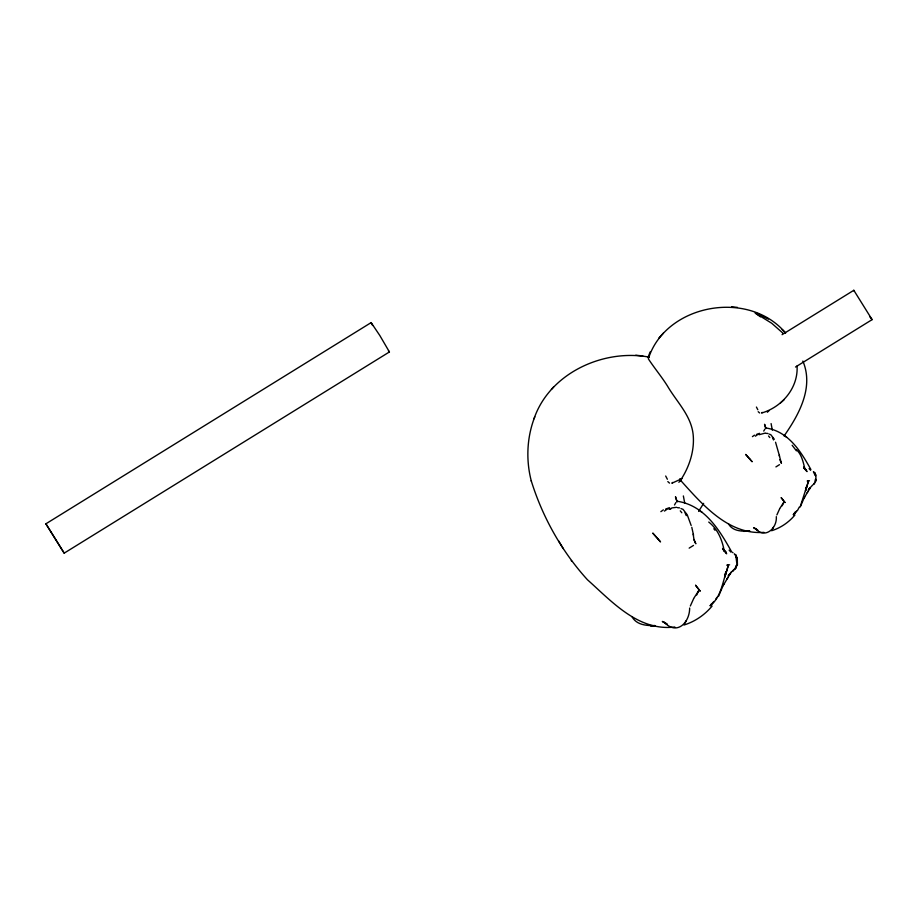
<?xml version="1.0" encoding="UTF-8"?>
<svg xmlns="http://www.w3.org/2000/svg" width="918" height="918" viewBox="0 0 918 918"><rect width="100%" height="100%" fill="white"/><g stroke="black" fill="none" stroke-linecap="round" stroke-linejoin="round"><path stroke-width="1.38" d="M736.11 557.088L736.144 555.218L734.308 553.956L735.834 555.723L736.706 562.562M814.874 474.342L814.897 472.793L813.382 471.749L815.264 475.57M735.984 565.522L735.892 568.276L734.216 569.435L736.362 566.429M815.322 479.425L815.081 482.099L813.899 483.763M737.429 565.086L737.28 557.329M815.976 480.986L815.838 474.549M736.752 566.085L737.234 563.193M815.402 481.812L815.804 479.414M689.659 608.049C689.693 622.484 676.991 635.853 664.334 622.278L667.386 624.481L662.314 621.429L666.25 623.586M776.318 516.639C777.225 528.412 764.832 539.589 755.296 528.458L757.832 530.283L753.632 527.747L756.891 529.537M728.399 565.155L724.853 576.894L728.399 565.155L726.849 565.178L729.603 564.799M808.471 481.043L805.534 490.786L808.471 481.043L807.186 481.055L809.481 480.745M534.792 416.806C526.817 437.209 525.807 460.079 531.35 481.239M534.012 418.769C549.572 373.121 603.47 348.588 649.164 357.125M681.42 478.886C689.418 466.355 694.375 451.025 693.274 436.016C691.897 416.164 676.899 402.245 667.466 386.03C661.58 376.621 654.373 368.072 648.337 358.823C665.47 304.306 748.537 288.734 785.647 333.073M647.97 357.446L650.196 351.881M800.439 506.036L806.842 486.196L805.545 488.502M693.629 598.685L690.336 605.983M685.035 623.161L686.067 620.843M779.623 508.87L776.88 514.929M772.486 529.193L773.335 527.265M696.705 594.979L698.587 590.905L693.756 598.329M782.17 505.795L783.731 502.421L779.726 508.572M731.302 571.925L723.051 585.707L723.728 584.112L718.473 596.413M729.925 573.716L728.249 575.62L733.333 570.089M812.568 485.129L808.356 489.73L809.745 488.146M800.232 506.988L804.604 496.776L804.042 498.095L808.379 490.866M715.799 599.305L716.843 597.411M799.326 507.034L797.558 510.362L793.381 514.711L795.413 511.774M724.554 574.691L726.425 571.375C722.386 583.378 720.825 597.274 710.211 605.719L711.519 603.826M674.5 504.969L675.889 502.571M763.742 431.081L764.889 429.096M703.624 503.362L698.621 511.418M784.064 435.981C798.97 414.706 814.048 387.442 802.86 361.061M726.792 579.155L728.284 576.986M807.14 492.656L810.078 488.376M794.701 512.829L793.381 514.711L796.411 511.177M762.238 412.366L761.538 413.043C782.033 407.144 798.43 387.763 797.053 365.949M710.211 605.719L713.86 601.462M551.42 389.358L553.634 386.926M663.416 333.108L658.78 338.191M732.725 571.375L735.697 568.116M794.965 514.975C788.849 522.308 780.736 527.896 771.613 530.73M712.127 606.041C704.76 614.876 694.983 621.601 683.979 625.02M648.097 357.136L648.751 357.32M672.699 482.42L671.85 483.235L682.108 478.565M780.415 403.013L784.282 399.525M678.838 482.26L680.904 480.401M767.345 412.239L769.055 410.69M755.399 436.176L757.74 434.501M664.448 511.096L667.271 509.088M752.427 436.624L754.504 435.155M660.868 511.647L663.37 509.869M813.302 484.589L814.691 483.637M775.917 466.906L779.497 464.669M689.166 548.126L693.492 545.418M45.9 523.811L371.136 322.608L379.8 335.483L389.416 351.95L64.18 553.152L45.9 523.811L64.18 553.152M782.09 334.668L853.82 290.295L872.1 319.636L795.504 367.016M759.117 434.707L765.532 433.032M756.409 434.478L759.542 433.342M665.665 509.065L669.44 507.688M670.978 508.801L668.935 509.329L672.068 507.895L676.658 507.31M680.938 479.116L679.71 479.001M764.005 532.371C727.894 535.079 701.742 503.73 679.768 479.448M674.822 626.994C638.412 631.527 611.985 601.623 587.474 579.786C561.816 551.592 542.481 517.098 531.212 480.711M749.731 531.12L743.844 531.35L749.731 531.12C742.134 531.407 732.816 531.476 728.49 523.903M654.959 625.617C646.605 625.732 636.656 625.101 632.032 616.793M654.786 625.606L650.529 625.778L654.396 625.651M766.3 433.376L767.93 433.48M677.587 507.723L679.55 507.849M737.452 307.404L731.577 306.796M642.841 355.954L635.749 355.22M872.1 319.636L869.748 316.607M389.416 351.95L388.429 350.883M766.484 428.075C788.654 431.667 800.898 451.576 810.881 469.5M677.805 501.343C704.519 505.669 719.264 529.652 731.302 551.248M769.1 434.088L770.799 434.707L774.31 439.24M680.961 508.583L683.003 509.329L687.238 514.791L691.162 525.498M768.435 319.074L757.304 313.451M785.165 436.279L786.634 437.186M700.308 511.223L702.086 512.313M708.742 522.055C717.991 529.238 722.259 540.197 724.313 551.293L723.166 549.343M804.799 468.765L806.486 470.177L803.663 467.469L807.025 471.6L803.652 467.113L805.086 469.534C803.216 462.649 802.034 454.972 796.526 449.809M723.981 550.364L726 552.074L722.604 548.803L726.654 553.784L722.592 548.367M760.448 316.825L755.147 312.981L771.74 323.274L782.974 333.211M732.335 552.177L732.989 552.739M758.199 411.689L759.599 412.951M667.822 481.594L669.509 483.109M782.182 329.562L784.993 332.408M809.079 468.593L810.605 470.268M729.121 550.157L730.969 552.166M796.388 450.818L792.165 445.264M768.538 435.981L769.8 437.565M680.272 510.856L681.81 512.772M571.237 560.577L571.765 561.242M713.837 528.745L714.961 530.214M558.66 540.943L563.193 548.562M372.593 325.477L371.136 322.608M756.421 407.053L757.809 409.738M665.688 476.017L667.363 479.253M853.82 290.295L854.245 291.258M772.486 437.553L773.53 439.951M685.035 512.749L686.297 515.652M779.83 459.723L781.436 463.303L779.21 455.271M693.893 539.474L695.821 543.789L694.031 539.692L693.136 534.104M765.566 427.444L765.956 428.545L764.556 424.277L765.658 427.822M676.704 500.574L677.163 501.905L675.476 496.764L676.968 501.515M775.549 442.212L779.554 456.189M814.679 472.713L815.654 475.776M735.869 555.126L737.039 558.81M691.793 527.311L693.549 535.205M771.097 423.588L772.313 430.163M683.359 495.938L684.771 503.339M750.006 459.275L745.691 454.421L752.152 461.743L750.006 459.275M657.954 538.923L652.755 533.083L660.535 541.907L657.954 538.923M784.959 502.502L781.252 497.763L784.959 502.502M700.078 591.008L695.603 585.305L700.078 591.008"/></g></svg>
